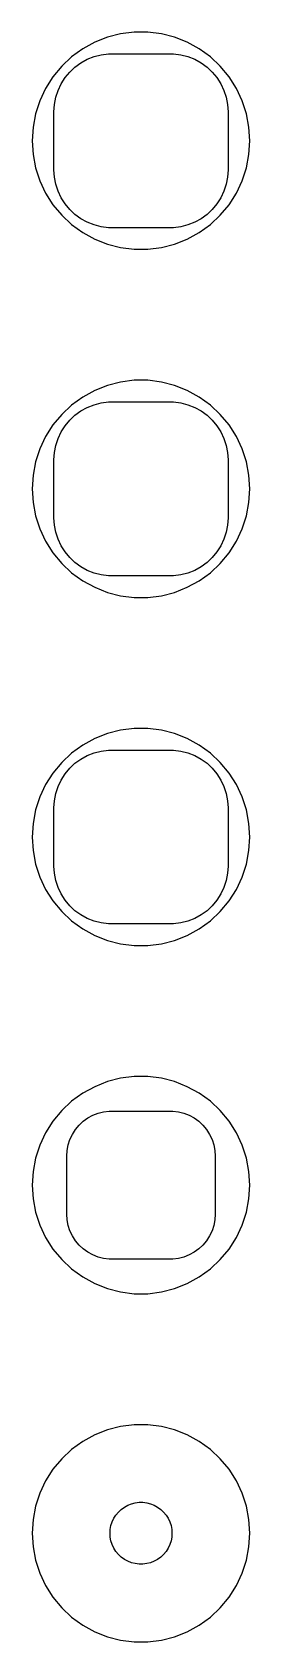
# Model space of a CAD drawing. Header units: metres. Extents: x -8 to 8, y 113 to 223.
import ezdxf

# ---------------------------------------------------------------- set-up
doc = ezdxf.new("R2010")
doc.units = ezdxf.units.M

msp = doc.modelspace()

# ---------------------------------------------------------------- linework, layer by layer
for p, q in [((-2.31763, 223.133), (-3.19334, 222.786)), ((-1.40535, 223.367), (-2.31763, 223.133)), ((-0.470917, 223.485), (-1.40535, 223.367)), ((0.470917, 223.485), (-0.470917, 223.485)), ((1.40535, 223.367), (0.470917, 223.485)), ((2.31763, 223.133), (1.40535, 223.367)), ((3.19334, 222.786), (2.31763, 223.133)), ((-4.01869, 222.332), (-4.78067, 221.779)), ((-3.19334, 222.786), (-4.01869, 222.332)), ((-2.74951, 221.929), (-2.25116, 221.992)), ((-2.25116, 221.992), (2.25116, 221.992)), ((2.25116, 221.992), (2.74951, 221.929)), ((4.01869, 222.332), (3.19334, 222.786)), ((4.78067, 221.779), (4.01869, 222.332)), ((-5.46725, 221.134), (-6.06763, 220.408)), ((-4.78067, 221.779), (-5.46725, 221.134)), ((-4.91586, 220.738), (-4.54968, 221.082)), ((-4.54968, 221.082), (-4.1433, 221.377)), ((-4.1433, 221.377), (-3.70311, 221.619)), ((-3.70311, 221.619), (-3.23605, 221.804)), ((-3.23605, 221.804), (-2.74951, 221.929)), ((2.74951, 221.929), (3.23605, 221.804)), ((3.23605, 221.804), (3.70311, 221.619)), ((3.70311, 221.619), (4.1433, 221.377)), ((4.1433, 221.377), (4.54968, 221.082)), ((4.54968, 221.082), (4.91586, 220.738)), ((5.46725, 221.134), (4.78067, 221.779)), ((6.06763, 220.408), (5.46725, 221.134)), ((-6.06763, 220.408), (-6.5723, 219.613)), ((-5.7191, 219.472), (-5.50522, 219.927)), ((-5.50522, 219.927), (-5.23605, 220.351)), ((-5.23605, 220.351), (-4.91586, 220.738)), ((4.91586, 220.738), (5.23605, 220.351)), ((5.23605, 220.351), (5.50522, 219.927)), ((5.50522, 219.927), (5.7191, 219.472)), ((6.5723, 219.613), (6.06763, 220.408)), ((-6.97331, 218.761), (-7.26436, 217.865)), ((-6.5723, 219.613), (-6.97331, 218.761)), ((-5.96844, 218.501), (-5.87433, 218.995)), ((-5.87433, 218.995), (-5.7191, 219.472)), ((5.7191, 219.472), (5.87433, 218.995)), ((5.87433, 218.995), (5.96844, 218.501)), ((6.97331, 218.761), (6.5723, 219.613)), ((7.26436, 217.865), (6.97331, 218.761)), ((-7.26436, 217.865), (-7.44086, 216.94)), ((-6, 218), (-5.96844, 218.501)), ((-6, 214), (-6, 218)), ((5.96844, 218.501), (6, 218)), ((6, 218), (6, 214)), ((7.44086, 216.94), (7.26436, 217.865)), ((-7.44086, 216.94), (-7.5, 216)), ((7.5, 216), (7.44086, 216.94)), ((-7.5, 216), (-7.44086, 215.06)), ((7.44086, 215.06), (7.5, 216)), ((-7.44086, 215.06), (-7.26436, 214.135)), ((7.26436, 214.135), (7.44086, 215.06)), ((-7.26436, 214.135), (-6.97331, 213.239)), ((-6.97331, 213.239), (-6.5723, 212.387)), ((-5.96844, 213.499), (-6, 214)), ((-5.87433, 213.005), (-5.96844, 213.499)), ((5.96844, 213.499), (5.87433, 213.005)), ((6, 214), (5.96844, 213.499)), ((6.5723, 212.387), (6.97331, 213.239)), ((6.97331, 213.239), (7.26436, 214.135)), ((-6.5723, 212.387), (-6.06763, 211.592)), ((-5.7191, 212.528), (-5.87433, 213.005)), ((-5.50522, 212.073), (-5.7191, 212.528)), ((-5.23605, 211.649), (-5.50522, 212.073)), ((5.50522, 212.073), (5.23605, 211.649)), ((5.7191, 212.528), (5.50522, 212.073)), ((5.87433, 213.005), (5.7191, 212.528)), ((6.06763, 211.592), (6.5723, 212.387)), ((-6.06763, 211.592), (-5.46725, 210.866)), ((-5.46725, 210.866), (-4.78067, 210.221)), ((-4.91586, 211.262), (-5.23605, 211.649)), ((-4.54968, 210.918), (-4.91586, 211.262)), ((-4.1433, 210.623), (-4.54968, 210.918)), ((4.54968, 210.918), (4.1433, 210.623)), ((4.91586, 211.262), (4.54968, 210.918)), ((4.78067, 210.221), (5.46725, 210.866)), ((5.23605, 211.649), (4.91586, 211.262)), ((5.46725, 210.866), (6.06763, 211.592)), ((-4.78067, 210.221), (-4.01869, 209.668)), ((-3.70311, 210.381), (-4.1433, 210.623)), ((-3.23605, 210.196), (-3.70311, 210.381)), ((-2.74951, 210.071), (-3.23605, 210.196)), ((-2.25116, 210.008), (-2.74951, 210.071)), ((2.25116, 210.008), (-2.25116, 210.008)), ((2.74951, 210.071), (2.25116, 210.008)), ((3.23605, 210.196), (2.74951, 210.071)), ((3.70311, 210.381), (3.23605, 210.196)), ((4.1433, 210.623), (3.70311, 210.381)), ((4.01869, 209.668), (4.78067, 210.221)), ((-4.01869, 209.668), (-3.19334, 209.214)), ((-3.19334, 209.214), (-2.31763, 208.867)), ((-2.31763, 208.867), (-1.40535, 208.633)), ((-1.40535, 208.633), (-0.470917, 208.515)), ((0.470917, 208.515), (1.40535, 208.633)), ((1.40535, 208.633), (2.31763, 208.867)), ((2.31763, 208.867), (3.19334, 209.214)), ((3.19334, 209.214), (4.01869, 209.668)), ((-0.470917, 208.515), (0.470917, 208.515)), ((-3.19334, 198.786), (-4.01869, 198.332)), ((-2.31763, 199.133), (-3.19334, 198.786)), ((-1.40535, 199.367), (-2.31763, 199.133)), ((-0.470917, 199.485), (-1.40535, 199.367)), ((0.470917, 199.485), (-0.470917, 199.485)), ((1.40535, 199.367), (0.470917, 199.485)), ((2.31763, 199.133), (1.40535, 199.367)), ((3.19334, 198.786), (2.31763, 199.133)), ((4.01869, 198.332), (3.19334, 198.786)), ((-4.78067, 197.779), (-5.46725, 197.134)), ((-4.01869, 198.332), (-4.78067, 197.779)), ((-4.1433, 197.377), (-3.70311, 197.619)), ((-3.70311, 197.619), (-3.23605, 197.804)), ((-3.23605, 197.804), (-2.74951, 197.929)), ((-2.74951, 197.929), (-2.25116, 197.992)), ((-2.25116, 197.992), (2.25116, 197.992)), ((2.25116, 197.992), (2.74951, 197.929)), ((2.74951, 197.929), (3.23605, 197.804)), ((3.23605, 197.804), (3.70311, 197.619)), ((3.70311, 197.619), (4.1433, 197.377)), ((4.78067, 197.779), (4.01869, 198.332)), ((5.46725, 197.134), (4.78067, 197.779)), ((-5.46725, 197.134), (-6.06763, 196.408)), ((-5.23605, 196.351), (-4.91586, 196.738)), ((-4.91586, 196.738), (-4.54968, 197.082)), ((-4.54968, 197.082), (-4.1433, 197.377)), ((4.1433, 197.377), (4.54968, 197.082)), ((4.54968, 197.082), (4.91586, 196.738)), ((4.91586, 196.738), (5.23605, 196.351)), ((6.06763, 196.408), (5.46725, 197.134)), ((-6.5723, 195.613), (-6.97331, 194.761)), ((-6.06763, 196.408), (-6.5723, 195.613)), ((-5.87433, 194.995), (-5.7191, 195.472)), ((-5.7191, 195.472), (-5.50522, 195.927)), ((-5.50522, 195.927), (-5.23605, 196.351)), ((5.23605, 196.351), (5.50522, 195.927)), ((5.50522, 195.927), (5.7191, 195.472)), ((5.7191, 195.472), (5.87433, 194.995)), ((6.5723, 195.613), (6.06763, 196.408)), ((6.97331, 194.761), (6.5723, 195.613)), ((-6.97331, 194.761), (-7.26436, 193.865)), ((-6, 194), (-5.96844, 194.501)), ((-5.96844, 194.501), (-5.87433, 194.995)), ((5.87433, 194.995), (5.96844, 194.501)), ((5.96844, 194.501), (6, 194)), ((7.26436, 193.865), (6.97331, 194.761)), ((-7.26436, 193.865), (-7.44086, 192.94)), ((-6, 190), (-6, 194)), ((6, 194), (6, 190)), ((7.44086, 192.94), (7.26436, 193.865)), ((-7.44086, 192.94), (-7.5, 192)), ((-7.5, 192), (-7.44086, 191.06)), ((7.5, 192), (7.44086, 192.94)), ((7.44086, 191.06), (7.5, 192)), ((-7.44086, 191.06), (-7.26436, 190.135)), ((7.26436, 190.135), (7.44086, 191.06)), ((-7.26436, 190.135), (-6.97331, 189.239)), ((-5.96844, 189.499), (-6, 190)), ((6, 190), (5.96844, 189.499)), ((6.97331, 189.239), (7.26436, 190.135)), ((-6.97331, 189.239), (-6.5723, 188.387)), ((-5.87433, 189.005), (-5.96844, 189.499)), ((-5.7191, 188.528), (-5.87433, 189.005)), ((5.87433, 189.005), (5.7191, 188.528)), ((5.96844, 189.499), (5.87433, 189.005)), ((6.5723, 188.387), (6.97331, 189.239)), ((-6.5723, 188.387), (-6.06763, 187.592)), ((-6.06763, 187.592), (-5.46725, 186.866)), ((-5.50522, 188.073), (-5.7191, 188.528)), ((-5.23605, 187.649), (-5.50522, 188.073)), ((-4.91586, 187.262), (-5.23605, 187.649)), ((5.23605, 187.649), (4.91586, 187.262)), ((5.50522, 188.073), (5.23605, 187.649)), ((5.46725, 186.866), (6.06763, 187.592)), ((5.7191, 188.528), (5.50522, 188.073)), ((6.06763, 187.592), (6.5723, 188.387)), ((-5.46725, 186.866), (-4.78067, 186.221)), ((-4.54968, 186.918), (-4.91586, 187.262)), ((-4.1433, 186.623), (-4.54968, 186.918)), ((-3.70311, 186.381), (-4.1433, 186.623)), ((4.1433, 186.623), (3.70311, 186.381)), ((4.54968, 186.918), (4.1433, 186.623)), ((4.91586, 187.262), (4.54968, 186.918)), ((4.78067, 186.221), (5.46725, 186.866)), ((-4.78067, 186.221), (-4.01869, 185.668)), ((-4.01869, 185.668), (-3.19334, 185.214)), ((-3.23605, 186.196), (-3.70311, 186.381)), ((-2.74951, 186.071), (-3.23605, 186.196)), ((-2.25116, 186.008), (-2.74951, 186.071)), ((2.25116, 186.008), (-2.25116, 186.008)), ((2.74951, 186.071), (2.25116, 186.008)), ((3.23605, 186.196), (2.74951, 186.071)), ((3.19334, 185.214), (4.01869, 185.668)), ((3.70311, 186.381), (3.23605, 186.196)), ((4.01869, 185.668), (4.78067, 186.221)), ((-3.19334, 185.214), (-2.31763, 184.867)), ((-2.31763, 184.867), (-1.40535, 184.633)), ((-1.40535, 184.633), (-0.470917, 184.515)), ((-0.470917, 184.515), (0.470917, 184.515)), ((0.470917, 184.515), (1.40535, 184.633)), ((1.40535, 184.633), (2.31763, 184.867)), ((2.31763, 184.867), (3.19334, 185.214)), ((-1.40535, 175.367), (-2.31763, 175.133)), ((-0.470917, 175.485), (-1.40535, 175.367)), ((0.470917, 175.485), (-0.470917, 175.485)), ((1.40535, 175.367), (0.470917, 175.485)), ((2.31763, 175.133), (1.40535, 175.367)), ((-4.01869, 174.332), (-4.78067, 173.779)), ((-3.19334, 174.786), (-4.01869, 174.332)), ((-2.31763, 175.133), (-3.19334, 174.786)), ((3.19334, 174.786), (2.31763, 175.133)), ((4.01869, 174.332), (3.19334, 174.786)), ((4.78067, 173.779), (4.01869, 174.332)), ((-5.46725, 173.134), (-6.06763, 172.408)), ((-4.78067, 173.779), (-5.46725, 173.134)), ((-4.54968, 173.082), (-4.1433, 173.377)), ((-4.1433, 173.377), (-3.70311, 173.619)), ((-3.70311, 173.619), (-3.23605, 173.804)), ((-3.23605, 173.804), (-2.74951, 173.929)), ((-2.74951, 173.929), (-2.25116, 173.992)), ((-2.25116, 173.992), (2.25116, 173.992)), ((2.25116, 173.992), (2.74951, 173.929)), ((2.74951, 173.929), (3.23605, 173.804)), ((3.23605, 173.804), (3.70311, 173.619)), ((3.70311, 173.619), (4.1433, 173.377)), ((4.1433, 173.377), (4.54968, 173.082)), ((5.46725, 173.134), (4.78067, 173.779)), ((6.06763, 172.408), (5.46725, 173.134)), ((-6.06763, 172.408), (-6.5723, 171.613)), ((-5.50522, 171.927), (-5.23605, 172.351)), ((-5.23605, 172.351), (-4.91586, 172.738)), ((-4.91586, 172.738), (-4.54968, 173.082)), ((4.54968, 173.082), (4.91586, 172.738)), ((4.91586, 172.738), (5.23605, 172.351)), ((5.23605, 172.351), (5.50522, 171.927)), ((6.5723, 171.613), (6.06763, 172.408)), ((-6.5723, 171.613), (-6.97331, 170.761)), ((-5.96844, 170.501), (-5.87433, 170.995)), ((-5.87433, 170.995), (-5.7191, 171.472)), ((-5.7191, 171.472), (-5.50522, 171.927)), ((5.50522, 171.927), (5.7191, 171.472)), ((5.7191, 171.472), (5.87433, 170.995)), ((5.87433, 170.995), (5.96844, 170.501)), ((6.97331, 170.761), (6.5723, 171.613)), ((-7.26436, 169.865), (-7.44086, 168.94)), ((-6.97331, 170.761), (-7.26436, 169.865)), ((-6, 170), (-5.96844, 170.501)), ((-6, 166), (-6, 170)), ((5.96844, 170.501), (6, 170)), ((6, 170), (6, 166)), ((7.26436, 169.865), (6.97331, 170.761)), ((7.44086, 168.94), (7.26436, 169.865)), ((-7.44086, 168.94), (-7.5, 168)), ((7.5, 168), (7.44086, 168.94)), ((-7.5, 168), (-7.44086, 167.06)), ((7.44086, 167.06), (7.5, 168)), ((-7.44086, 167.06), (-7.26436, 166.135)), ((7.26436, 166.135), (7.44086, 167.06)), ((-7.26436, 166.135), (-6.97331, 165.239)), ((-5.96844, 165.499), (-6, 166)), ((-5.87433, 165.005), (-5.96844, 165.499)), ((5.96844, 165.499), (5.87433, 165.005)), ((6, 166), (5.96844, 165.499)), ((6.97331, 165.239), (7.26436, 166.135)), ((-6.97331, 165.239), (-6.5723, 164.387)), ((-6.5723, 164.387), (-6.06763, 163.592)), ((-5.7191, 164.528), (-5.87433, 165.005)), ((-5.50522, 164.073), (-5.7191, 164.528)), ((5.7191, 164.528), (5.50522, 164.073)), ((5.87433, 165.005), (5.7191, 164.528)), ((6.06763, 163.592), (6.5723, 164.387)), ((6.5723, 164.387), (6.97331, 165.239)), ((-6.06763, 163.592), (-5.46725, 162.866)), ((-5.23605, 163.649), (-5.50522, 164.073)), ((-4.91586, 163.262), (-5.23605, 163.649)), ((-4.54968, 162.918), (-4.91586, 163.262)), ((4.91586, 163.262), (4.54968, 162.918)), ((5.23605, 163.649), (4.91586, 163.262)), ((5.50522, 164.073), (5.23605, 163.649)), ((5.46725, 162.866), (6.06763, 163.592)), ((-5.46725, 162.866), (-4.78067, 162.221)), ((-4.78067, 162.221), (-4.01869, 161.668)), ((-4.1433, 162.623), (-4.54968, 162.918)), ((-3.70311, 162.381), (-4.1433, 162.623)), ((-3.23605, 162.196), (-3.70311, 162.381)), ((-2.74951, 162.071), (-3.23605, 162.196)), ((-2.25116, 162.008), (-2.74951, 162.071)), ((2.74951, 162.071), (2.25116, 162.008)), ((3.23605, 162.196), (2.74951, 162.071)), ((3.70311, 162.381), (3.23605, 162.196)), ((4.1433, 162.623), (3.70311, 162.381)), ((4.01869, 161.668), (4.78067, 162.221)), ((4.54968, 162.918), (4.1433, 162.623)), ((4.78067, 162.221), (5.46725, 162.866)), ((-4.01869, 161.668), (-3.19334, 161.214)), ((-3.19334, 161.214), (-2.31763, 160.867)), ((2.25116, 162.008), (-2.25116, 162.008)), ((2.31763, 160.867), (3.19334, 161.214)), ((3.19334, 161.214), (4.01869, 161.668)), ((-2.31763, 160.867), (-1.40535, 160.633)), ((-1.40535, 160.633), (-0.470917, 160.515)), ((-0.470917, 160.515), (0.470917, 160.515)), ((0.470917, 160.515), (1.40535, 160.633)), ((1.40535, 160.633), (2.31763, 160.867)), ((-2.31763, 151.133), (-3.19334, 150.786)), ((-1.40535, 151.367), (-2.31763, 151.133)), ((-0.470917, 151.485), (-1.40535, 151.367)), ((0.470917, 151.485), (-0.470917, 151.485)), ((1.40535, 151.367), (0.470917, 151.485)), ((2.31763, 151.133), (1.40535, 151.367)), ((3.19334, 150.786), (2.31763, 151.133)), ((-4.01869, 150.332), (-4.78067, 149.779)), ((-3.19334, 150.786), (-4.01869, 150.332)), ((4.01869, 150.332), (3.19334, 150.786)), ((4.78067, 149.779), (4.01869, 150.332)), ((-5.46725, 149.134), (-6.06763, 148.408)), ((-4.78067, 149.779), (-5.46725, 149.134)), ((-3.66798, 148.628), (-3.32541, 148.817)), ((-3.32541, 148.817), (-2.96194, 148.961)), ((-2.96194, 148.961), (-2.5833, 149.058)), ((-2.5833, 149.058), (-2.19545, 149.107)), ((-2.19545, 149.107), (2.19545, 149.107)), ((2.19545, 149.107), (2.5833, 149.058)), ((2.5833, 149.058), (2.96194, 148.961)), ((2.96194, 148.961), (3.32541, 148.817)), ((3.32541, 148.817), (3.66798, 148.628)), ((5.46725, 149.134), (4.78067, 149.779)), ((6.06763, 148.408), (5.46725, 149.134)), ((-6.5723, 147.613), (-6.97331, 146.761)), ((-6.06763, 148.408), (-6.5723, 147.613)), ((-4.72786, 147.5), (-4.5184, 147.83)), ((-4.5184, 147.83), (-4.26921, 148.131)), ((-4.26921, 148.131), (-3.98424, 148.399)), ((-3.98424, 148.399), (-3.66798, 148.628)), ((3.66798, 148.628), (3.98424, 148.399)), ((3.98424, 148.399), (4.26921, 148.131)), ((4.26921, 148.131), (4.5184, 147.83)), ((4.5184, 147.83), (4.72786, 147.5)), ((6.5723, 147.613), (6.06763, 148.408)), ((6.97331, 146.761), (6.5723, 147.613)), ((-6.97331, 146.761), (-7.26436, 145.865)), ((-5.08836, 146.39), (-5.01512, 146.774)), ((-5.01512, 146.774), (-4.89432, 147.146)), ((-4.89432, 147.146), (-4.72786, 147.5)), ((4.72786, 147.5), (4.89432, 147.146)), ((4.89432, 147.146), (5.01512, 146.774)), ((5.01512, 146.774), (5.08836, 146.39)), ((7.26436, 145.865), (6.97331, 146.761)), ((-7.26436, 145.865), (-7.44086, 144.94)), ((-5.11292, 146), (-5.08836, 146.39)), ((-5.11292, 142), (-5.11292, 146)), ((5.08836, 146.39), (5.11292, 146)), ((5.11292, 146), (5.11292, 142)), ((7.44086, 144.94), (7.26436, 145.865)), ((-7.44086, 144.94), (-7.5, 144)), ((7.5, 144), (7.44086, 144.94)), ((-7.5, 144), (-7.44086, 143.06)), ((7.44086, 143.06), (7.5, 144)), ((-7.44086, 143.06), (-7.26436, 142.135)), ((-7.26436, 142.135), (-6.97331, 141.239)), ((6.97331, 141.239), (7.26436, 142.135)), ((7.26436, 142.135), (7.44086, 143.06)), ((-6.97331, 141.239), (-6.5723, 140.387)), ((-5.08836, 141.61), (-5.11292, 142)), ((-5.01512, 141.226), (-5.08836, 141.61)), ((-4.89432, 140.854), (-5.01512, 141.226)), ((5.01512, 141.226), (4.89432, 140.854)), ((5.08836, 141.61), (5.01512, 141.226)), ((5.11292, 142), (5.08836, 141.61)), ((6.5723, 140.387), (6.97331, 141.239)), ((-6.5723, 140.387), (-6.06763, 139.592)), ((-4.72786, 140.5), (-4.89432, 140.854)), ((-4.5184, 140.17), (-4.72786, 140.5)), ((-4.26921, 139.869), (-4.5184, 140.17)), ((-3.98424, 139.601), (-4.26921, 139.869)), ((4.26921, 139.869), (3.98424, 139.601)), ((4.5184, 140.17), (4.26921, 139.869)), ((4.72786, 140.5), (4.5184, 140.17)), ((4.89432, 140.854), (4.72786, 140.5)), ((6.06763, 139.592), (6.5723, 140.387)), ((-6.06763, 139.592), (-5.46725, 138.866)), ((-5.46725, 138.866), (-4.78067, 138.221)), ((-3.66798, 139.372), (-3.98424, 139.601)), ((-3.32541, 139.183), (-3.66798, 139.372)), ((-2.96194, 139.039), (-3.32541, 139.183)), ((-2.5833, 138.942), (-2.96194, 139.039)), ((-2.19545, 138.893), (-2.5833, 138.942)), ((2.19545, 138.893), (-2.19545, 138.893)), ((2.5833, 138.942), (2.19545, 138.893)), ((2.96194, 139.039), (2.5833, 138.942)), ((3.32541, 139.183), (2.96194, 139.039)), ((3.66798, 139.372), (3.32541, 139.183)), ((3.98424, 139.601), (3.66798, 139.372)), ((4.78067, 138.221), (5.46725, 138.866)), ((5.46725, 138.866), (6.06763, 139.592)), ((-4.78067, 138.221), (-4.01869, 137.668)), ((-4.01869, 137.668), (-3.19334, 137.214)), ((3.19334, 137.214), (4.01869, 137.668)), ((4.01869, 137.668), (4.78067, 138.221)), ((-3.19334, 137.214), (-2.31763, 136.867)), ((-2.31763, 136.867), (-1.40535, 136.633)), ((-1.40535, 136.633), (-0.470917, 136.515)), ((-0.470917, 136.515), (0.470917, 136.515)), ((0.470917, 136.515), (1.40535, 136.633)), ((1.40535, 136.633), (2.31763, 136.867)), ((2.31763, 136.867), (3.19334, 137.214)), ((-3.19334, 126.786), (-4.01869, 126.332)), ((-2.31763, 127.133), (-3.19334, 126.786)), ((-1.40535, 127.367), (-2.31763, 127.133)), ((-0.470917, 127.485), (-1.40535, 127.367)), ((0.470917, 127.485), (-0.470917, 127.485)), ((1.40535, 127.367), (0.470917, 127.485)), ((2.31763, 127.133), (1.40535, 127.367)), ((3.19334, 126.786), (2.31763, 127.133)), ((4.01869, 126.332), (3.19334, 126.786)), ((-4.78067, 125.779), (-5.46725, 125.134)), ((-4.01869, 126.332), (-4.78067, 125.779)), ((4.78067, 125.779), (4.01869, 126.332)), ((5.46725, 125.134), (4.78067, 125.779)), ((-6.06763, 124.408), (-6.5723, 123.613)), ((-5.46725, 125.134), (-6.06763, 124.408)), ((6.06763, 124.408), (5.46725, 125.134)), ((6.5723, 123.613), (6.06763, 124.408)), ((-6.5723, 123.613), (-6.97331, 122.761)), ((6.97331, 122.761), (6.5723, 123.613)), ((-6.97331, 122.761), (-7.26436, 121.865)), ((-0.659836, 122.031), (-0.400101, 122.097)), ((-0.400101, 122.097), (-0.134064, 122.131)), ((-0.134064, 122.131), (0.134064, 122.131)), ((0.134064, 122.131), (0.400101, 122.097)), ((0.400101, 122.097), (0.659836, 122.031)), ((7.26436, 121.865), (6.97331, 122.761)), ((-7.26436, 121.865), (-7.44086, 120.94)), ((-1.98534, 120.786), (-1.87117, 121.029)), ((-1.87117, 121.029), (-1.72748, 121.255)), ((-1.72748, 121.255), (-1.55655, 121.462)), ((-1.55655, 121.462), (-1.36108, 121.645)), ((-1.36108, 121.645), (-1.14413, 121.803)), ((-1.14413, 121.803), (-0.909149, 121.932)), ((-0.909149, 121.932), (-0.659836, 122.031)), ((0.659836, 122.031), (0.909149, 121.932)), ((0.909149, 121.932), (1.14413, 121.803)), ((1.14413, 121.803), (1.36108, 121.645)), ((1.36108, 121.645), (1.55655, 121.462)), ((1.55655, 121.462), (1.72748, 121.255)), ((1.72748, 121.255), (1.87117, 121.029)), ((1.87117, 121.029), (1.98534, 120.786)), ((7.44086, 120.94), (7.26436, 121.865)), ((-7.44086, 120.94), (-7.5, 120)), ((-7.5, 120), (-7.44086, 119.06)), ((-2.13528, 120), (-2.11845, 120.268)), ((-2.11845, 119.732), (-2.13528, 120)), ((-2.11845, 120.268), (-2.06821, 120.531)), ((-2.06821, 120.531), (-1.98534, 120.786)), ((1.98534, 120.786), (2.06821, 120.531)), ((2.06821, 120.531), (2.11845, 120.268)), ((2.11845, 120.268), (2.13528, 120)), ((2.13528, 120), (2.11845, 119.732)), ((7.5, 120), (7.44086, 120.94)), ((7.44086, 119.06), (7.5, 120)), ((-7.44086, 119.06), (-7.26436, 118.135)), ((-2.06821, 119.469), (-2.11845, 119.732)), ((-1.98534, 119.214), (-2.06821, 119.469)), ((-1.87117, 118.971), (-1.98534, 119.214)), ((-1.72748, 118.745), (-1.87117, 118.971)), ((-1.55655, 118.538), (-1.72748, 118.745)), ((1.72748, 118.745), (1.55655, 118.538)), ((1.87117, 118.971), (1.72748, 118.745)), ((1.98534, 119.214), (1.87117, 118.971)), ((2.06821, 119.469), (1.98534, 119.214)), ((2.11845, 119.732), (2.06821, 119.469)), ((7.26436, 118.135), (7.44086, 119.06)), ((-7.26436, 118.135), (-6.97331, 117.239)), ((-1.36108, 118.355), (-1.55655, 118.538)), ((-1.14413, 118.197), (-1.36108, 118.355)), ((-0.909149, 118.068), (-1.14413, 118.197)), ((-0.659836, 117.969), (-0.909149, 118.068)), ((-0.400101, 117.903), (-0.659836, 117.969)), ((-0.134064, 117.869), (-0.400101, 117.903)), ((0.134064, 117.869), (-0.134064, 117.869)), ((0.400101, 117.903), (0.134064, 117.869)), ((0.659836, 117.969), (0.400101, 117.903)), ((0.909149, 118.068), (0.659836, 117.969)), ((1.14413, 118.197), (0.909149, 118.068)), ((1.36108, 118.355), (1.14413, 118.197)), ((1.55655, 118.538), (1.36108, 118.355)), ((6.97331, 117.239), (7.26436, 118.135)), ((-6.97331, 117.239), (-6.5723, 116.387)), ((6.5723, 116.387), (6.97331, 117.239)), ((-6.5723, 116.387), (-6.06763, 115.592)), ((-6.06763, 115.592), (-5.46725, 114.866)), ((5.46725, 114.866), (6.06763, 115.592)), ((6.06763, 115.592), (6.5723, 116.387)), ((-5.46725, 114.866), (-4.78067, 114.221)), ((4.78067, 114.221), (5.46725, 114.866)), ((-4.78067, 114.221), (-4.01869, 113.668)), ((-4.01869, 113.668), (-3.19334, 113.214)), ((-3.19334, 113.214), (-2.31763, 112.867)), ((2.31763, 112.867), (3.19334, 113.214)), ((3.19334, 113.214), (4.01869, 113.668)), ((4.01869, 113.668), (4.78067, 114.221)), ((-2.31763, 112.867), (-1.40535, 112.633)), ((-1.40535, 112.633), (-0.470917, 112.515)), ((-0.470917, 112.515), (0.470917, 112.515)), ((0.470917, 112.515), (1.40535, 112.633)), ((1.40535, 112.633), (2.31763, 112.867))]:
    msp.add_line(p, q)

doc.saveas('drawing.dxf')
